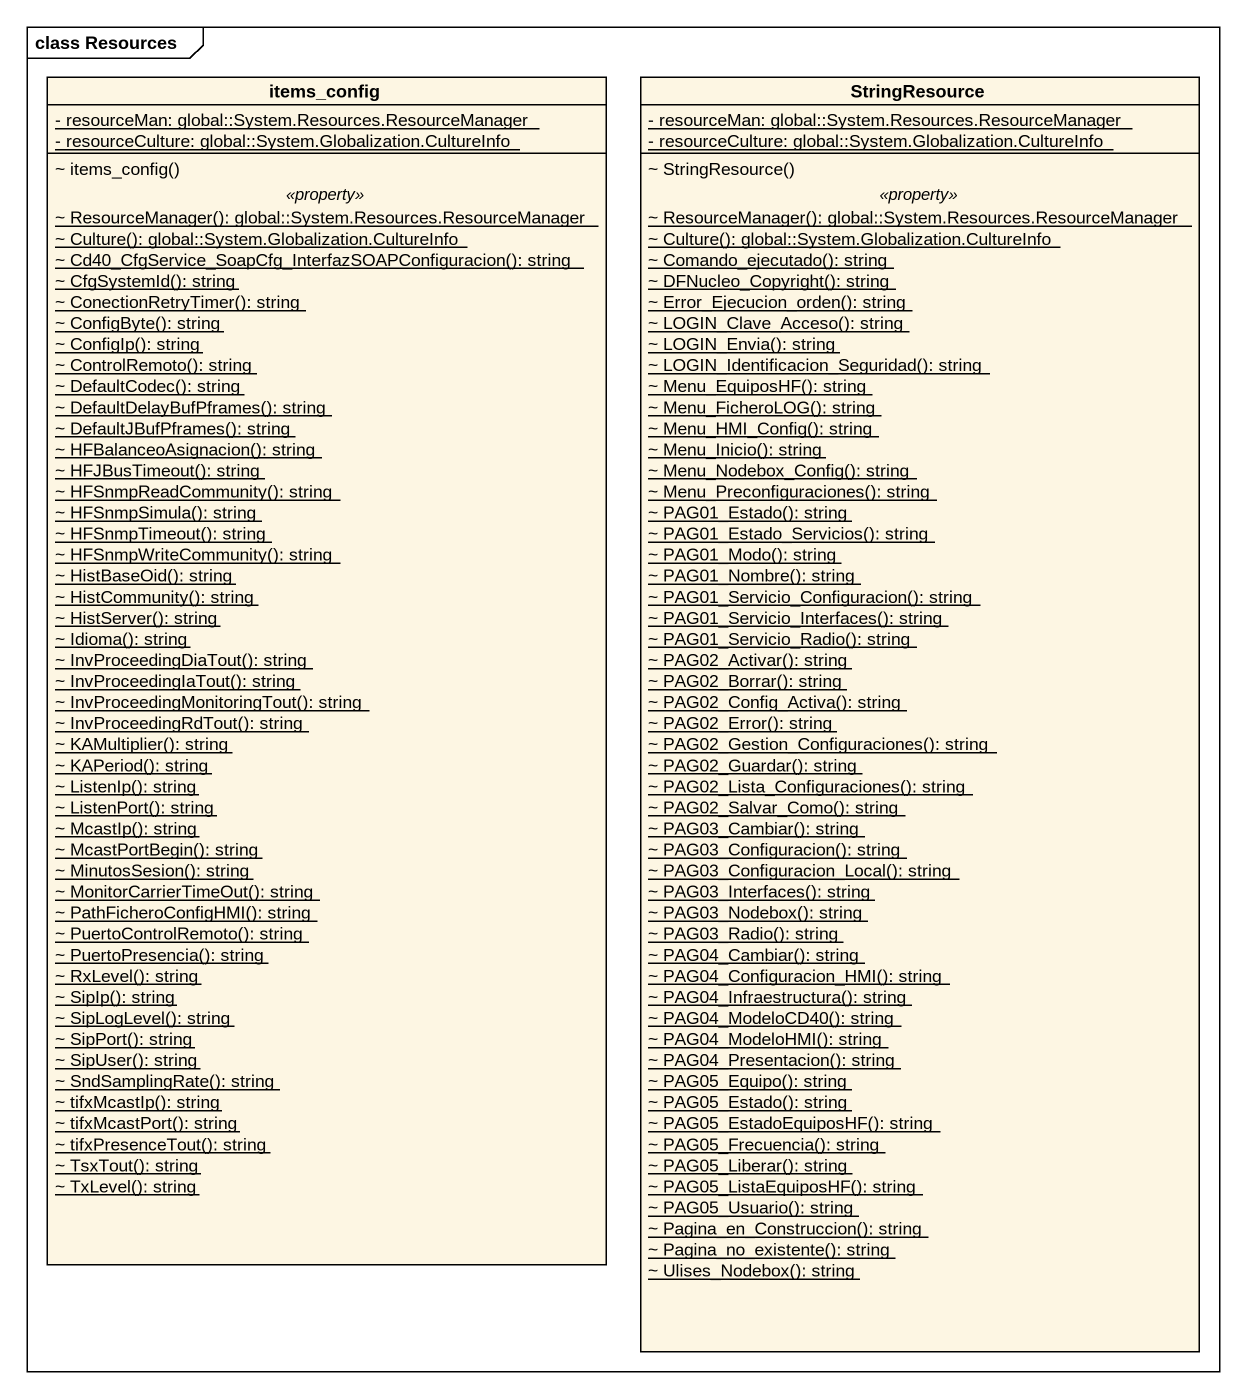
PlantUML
@startuml
mainframe class Resources
hide circle
hide empty members
skinparam classAttributeIconSize 0
class items_config {
  {static} - resourceMan: global::System.Resources.ResourceManager
  {static} - resourceCulture: global::System.Globalization.CultureInfo
  --
  ~ items_config()
  .. <<property>> ..
  {static} ~ ResourceManager(): global::System.Resources.ResourceManager
  {static} ~ Culture(): global::System.Globalization.CultureInfo
  {static} ~ Cd40_CfgService_SoapCfg_InterfazSOAPConfiguracion(): string
  {static} ~ CfgSystemId(): string
  {static} ~ ConectionRetryTimer(): string
  {static} ~ ConfigByte(): string
  {static} ~ ConfigIp(): string
  {static} ~ ControlRemoto(): string
  {static} ~ DefaultCodec(): string
  {static} ~ DefaultDelayBufPframes(): string
  {static} ~ DefaultJBufPframes(): string
  {static} ~ HFBalanceoAsignacion(): string
  {static} ~ HFJBusTimeout(): string
  {static} ~ HFSnmpReadCommunity(): string
  {static} ~ HFSnmpSimula(): string
  {static} ~ HFSnmpTimeout(): string
  {static} ~ HFSnmpWriteCommunity(): string
  {static} ~ HistBaseOid(): string
  {static} ~ HistCommunity(): string
  {static} ~ HistServer(): string
  {static} ~ Idioma(): string
  {static} ~ InvProceedingDiaTout(): string
  {static} ~ InvProceedingIaTout(): string
  {static} ~ InvProceedingMonitoringTout(): string
  {static} ~ InvProceedingRdTout(): string
  {static} ~ KAMultiplier(): string
  {static} ~ KAPeriod(): string
  {static} ~ ListenIp(): string
  {static} ~ ListenPort(): string
  {static} ~ McastIp(): string
  {static} ~ McastPortBegin(): string
  {static} ~ MinutosSesion(): string
  {static} ~ MonitorCarrierTimeOut(): string
  {static} ~ PathFicheroConfigHMI(): string
  {static} ~ PuertoControlRemoto(): string
  {static} ~ PuertoPresencia(): string
  {static} ~ RxLevel(): string
  {static} ~ SipIp(): string
  {static} ~ SipLogLevel(): string
  {static} ~ SipPort(): string
  {static} ~ SipUser(): string
  {static} ~ SndSamplingRate(): string
  {static} ~ tifxMcastIp(): string
  {static} ~ tifxMcastPort(): string
  {static} ~ tifxPresenceTout(): string
  {static} ~ TsxTout(): string
  {static} ~ TxLevel(): string
}
class StringResource {
  {static} - resourceMan: global::System.Resources.ResourceManager
  {static} - resourceCulture: global::System.Globalization.CultureInfo
  --
  ~ StringResource()
  .. <<property>> ..
  {static} ~ ResourceManager(): global::System.Resources.ResourceManager
  {static} ~ Culture(): global::System.Globalization.CultureInfo
  {static} ~ Comando_ejecutado(): string
  {static} ~ DFNucleo_Copyright(): string
  {static} ~ Error_Ejecucion_orden(): string
  {static} ~ LOGIN_Clave_Acceso(): string
  {static} ~ LOGIN_Envia(): string
  {static} ~ LOGIN_Identificacion_Seguridad(): string
  {static} ~ Menu_EquiposHF(): string
  {static} ~ Menu_FicheroLOG(): string
  {static} ~ Menu_HMI_Config(): string
  {static} ~ Menu_Inicio(): string
  {static} ~ Menu_Nodebox_Config(): string
  {static} ~ Menu_Preconfiguraciones(): string
  {static} ~ PAG01_Estado(): string
  {static} ~ PAG01_Estado_Servicios(): string
  {static} ~ PAG01_Modo(): string
  {static} ~ PAG01_Nombre(): string
  {static} ~ PAG01_Servicio_Configuracion(): string
  {static} ~ PAG01_Servicio_Interfaces(): string
  {static} ~ PAG01_Servicio_Radio(): string
  {static} ~ PAG02_Activar(): string
  {static} ~ PAG02_Borrar(): string
  {static} ~ PAG02_Config_Activa(): string
  {static} ~ PAG02_Error(): string
  {static} ~ PAG02_Gestion_Configuraciones(): string
  {static} ~ PAG02_Guardar(): string
  {static} ~ PAG02_Lista_Configuraciones(): string
  {static} ~ PAG02_Salvar_Como(): string
  {static} ~ PAG03_Cambiar(): string
  {static} ~ PAG03_Configuracion(): string
  {static} ~ PAG03_Configuracion_Local(): string
  {static} ~ PAG03_Interfaces(): string
  {static} ~ PAG03_Nodebox(): string
  {static} ~ PAG03_Radio(): string
  {static} ~ PAG04_Cambiar(): string
  {static} ~ PAG04_Configuracion_HMI(): string
  {static} ~ PAG04_Infraestructura(): string
  {static} ~ PAG04_ModeloCD40(): string
  {static} ~ PAG04_ModeloHMI(): string
  {static} ~ PAG04_Presentacion(): string
  {static} ~ PAG05_Equipo(): string
  {static} ~ PAG05_Estado(): string
  {static} ~ PAG05_EstadoEquiposHF(): string
  {static} ~ PAG05_Frecuencia(): string
  {static} ~ PAG05_Liberar(): string
  {static} ~ PAG05_ListaEquiposHF(): string
  {static} ~ PAG05_Usuario(): string
  {static} ~ Pagina_en_Construccion(): string
  {static} ~ Pagina_no_existente(): string
  {static} ~ Ulises_Nodebox(): string
}
@enduml
